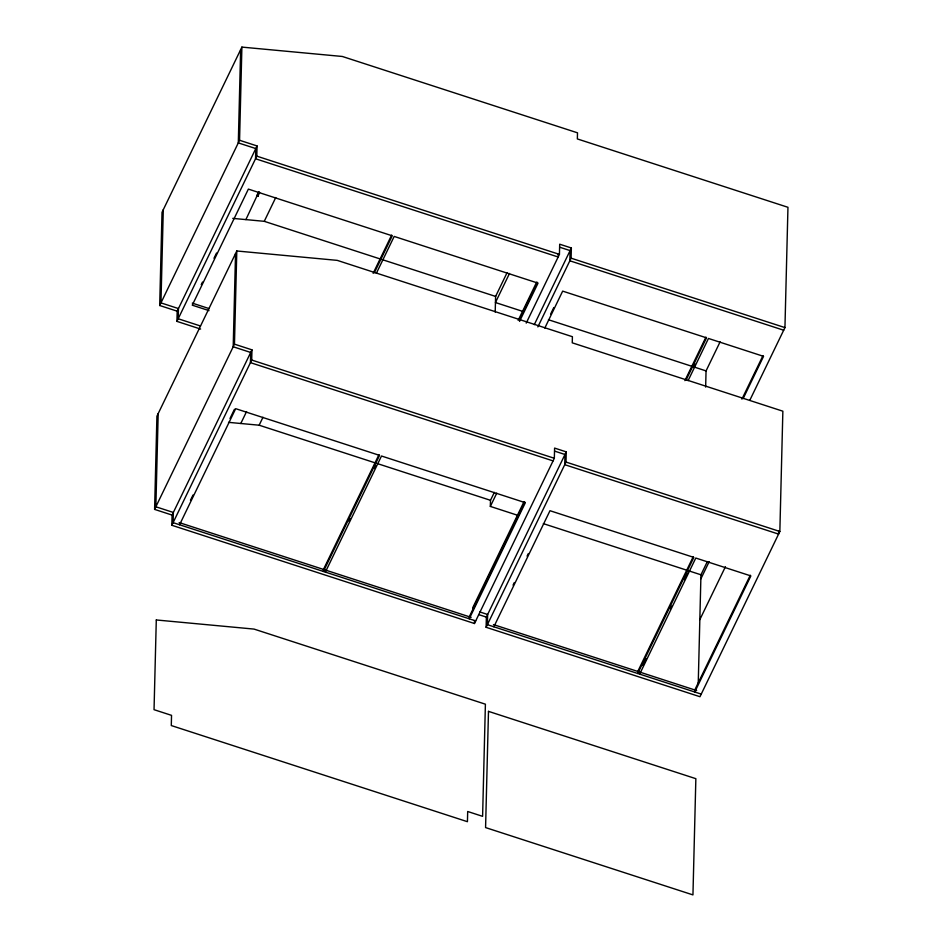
<?xml version="1.0" encoding="UTF-8"?>
<svg xmlns="http://www.w3.org/2000/svg" width="942" height="942" viewBox="0 0 942 942"><rect width="100%" height="100%" fill="white"/><g stroke="black" fill="none" stroke-linecap="round" stroke-linejoin="round"><path stroke-width="1.41" d="M172.08 515.074L154.594 509.387L156.914 416.223L236.795 250.984L337.236 260.369L572.406 336.706L572.253 342.829L782.861 411.195L779.846 531.488L699.977 696.715L486.119 627.29L486.378 617.104L566.248 451.877L554.591 448.086L554.332 458.283L474.462 623.51L171.833 525.271L172.08 515.074L251.961 349.847L234.464 344.16L236.795 250.984M200.634 329.076L176.931 321.375L177.19 311.178L159.693 305.502L162.024 212.327L241.894 47.1L342.335 56.473L577.505 132.822L577.352 138.933L787.959 207.299L784.945 327.604L749.808 400.291M158.185 413.597L155.854 506.772L173.352 512.46L173.093 522.657L475.722 620.896M163.284 209.713L160.952 302.888L178.45 308.564L178.191 318.761L200.505 326.003M179.628 522.716L179.569 524.753L235.688 408.675L379.555 455.375L323.436 571.453L323.483 569.415L378.967 454.656M235.535 253.598L233.204 346.774L250.702 352.461L250.442 362.646L553.072 460.897M240.634 49.714L238.302 142.89L255.8 148.565L255.541 158.762L558.17 257.001L558.241 254.093M159.693 305.502L239.562 140.276L241.894 47.1M171.833 525.271L251.702 360.032L251.961 349.847M176.931 321.375L256.801 156.148L257.06 145.951L239.562 140.276M472.719 610.522L472.79 607.614L523.929 501.827M474.462 623.51L474.532 620.59M518.241 515.486L490.346 506.419L490.499 500.308L494.338 492.372M495.209 312.038L495.61 295.847M526.213 323.118L559.43 254.387L559.689 244.202L571.358 247.981L571.099 258.179L537.87 326.909M486.119 627.29L566.001 462.063L566.248 451.877M698.234 683.727L700.954 574.797L707.348 561.573M705.652 387.091L706.053 370.901L720.124 341.816M778.657 531.17L778.587 534.102L564.729 464.677L564.988 454.491L554.626 451.124M177.19 311.178L257.06 145.951M201.235 284.672L202.506 282.035M213.987 258.296L216.542 253.021M256.66 196.018L257.896 196.372L256.66 196.018L258.709 191.768M245.897 219.604L258.956 191.697M259.615 192.533L257.896 196.171L257.06 195.618M232.78 218.379L264.255 221.323L275.759 197.514M154.594 509.387L234.464 344.16M190.461 500.296L193.016 495.021M230.001 418.507L234.464 409.275M240.799 423.488L246.557 411.583M228.506 422.346L259.156 425.207L262.983 417.271M373.15 273.333L391.648 235.088M374.374 272.733L392.237 235.806L248.37 189.106L192.262 305.184L209.018 310.625M376.329 273.368L394.18 236.43L538.035 283.142L519.548 321.387M349.023 521.244L350.306 518.606M374.527 468.48L375.811 465.843M325.379 572.088L381.498 456.01L525.353 502.71L469.246 618.788L469.293 616.751L524.765 501.992M507.102 272.615L495.598 296.424L264.255 221.323M509.504 273.439L495.445 302.535L523.34 311.59M518.159 320.41L536.693 282.07M519.595 319.35L537.458 282.412M534.291 324.649L571.358 247.981M550.599 314.157L553.79 307.563M544.806 328.063L562.668 291.125L706.524 337.837L686.117 380.038M490.346 506.419L496.74 493.196M513.049 585.17L514.32 582.533M527.073 556.157L528.356 553.519M493.867 626.783L549.987 510.705L693.842 557.405L637.734 673.483L637.781 671.446L693.253 556.687M684.893 380.639L705.947 337.118M693.854 366.768L695.137 364.13M688.072 380.674L708.466 338.461L763.55 356.347L743.144 398.56M741.919 399.149L762.973 355.629M642.915 665.488L646.106 658.882M670.327 608.768L671.611 606.13M684.363 579.742L687.554 573.148M639.677 674.119L695.785 558.041L750.868 575.915L694.76 691.993L694.807 689.956L750.279 575.197M700.848 578.871L709.173 561.668M699.835 619.648L725.434 566.695M559.725 247.228L570.087 250.596L569.839 260.793L783.685 330.218M256.801 156.148L559.43 254.387M571.099 258.179L784.945 327.604M548.444 319.738L706.053 370.901M192.309 303.136L209.065 308.587M251.702 360.032L554.332 458.283M566.001 462.063L779.846 531.488M259.156 425.207L490.499 500.308M543.346 523.634L700.954 574.797M479.867 611.959L487.638 614.49L487.391 624.676L701.237 694.101M478.607 614.573L486.378 617.104M179.18 522.575L471.141 617.351M493.467 624.593L696.656 690.557M156.29 619.966L154.041 709.679L171.538 715.355L171.291 725.552L467.432 821.695L467.691 811.498L482.598 816.337L485.401 704.192L254.057 629.091L156.29 619.966M488.486 711.363L485.577 827.582L692.947 894.9L695.855 778.681L488.486 711.363"/></g></svg>
